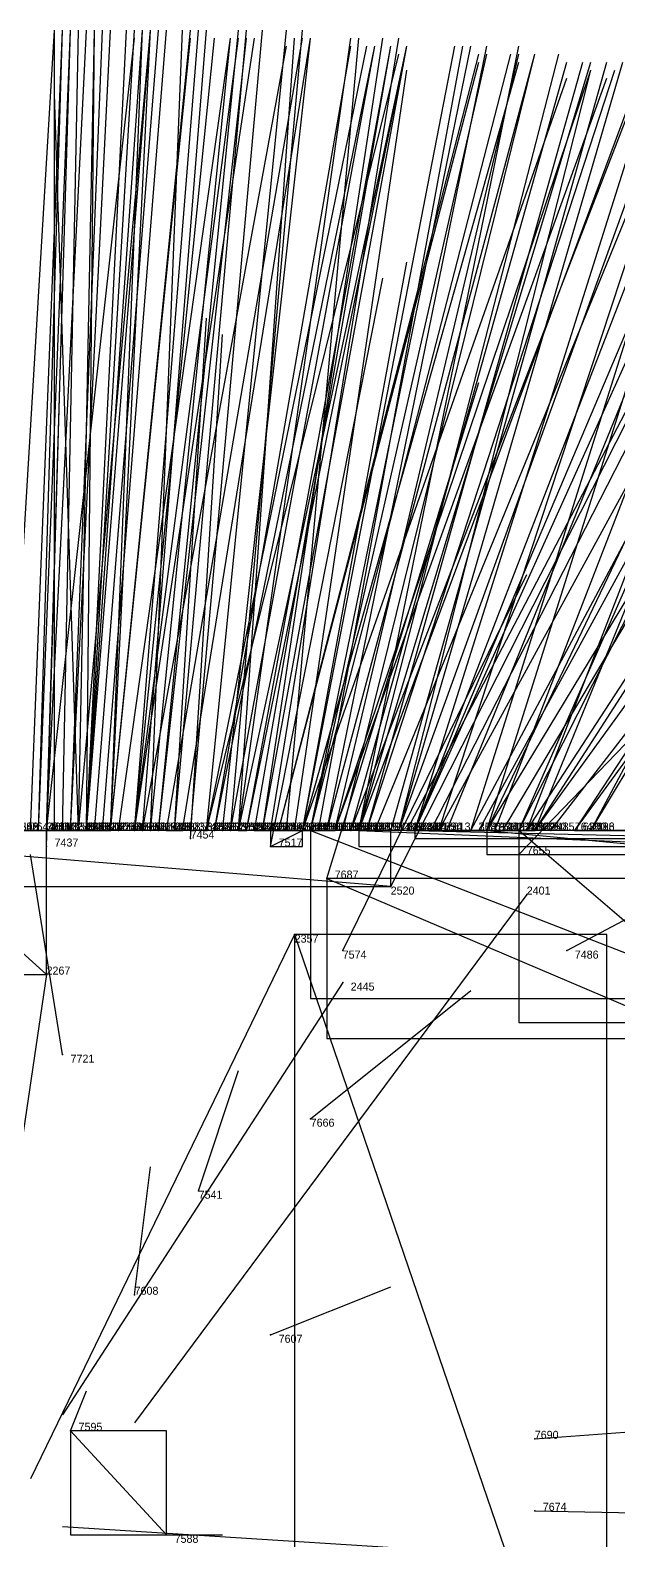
# Model space of a CAD drawing. Extents: x -0.07 to 1.1, y -0.07 to 1.1.
# Drawn here: x 0.911 to 0.9845, y 0.9113 to 1.1 of the extents above; entities that cross this region are included whole.
import ezdxf

# ---------------------------------------------------------------- set-up
doc = ezdxf.new("R2010")
doc.units = 0
for name, color, linetype in [('Clients', 3, 'CONTINUOUS'), ('Facilities', 3, 'CONTINUOUS'), ('Facilities_lines', 3, 'CONTINUOUS'), ('Min_max_boxes', 1, 'CONTINUOUS'), ('Normals', 1, 'CONTINUOUS'), ('Source_points', 5, 'CONTINUOUS'), ('Text', 3, 'CONTINUOUS')]:
    doc.layers.add(name, color=color, linetype=linetype)

msp = doc.modelspace()

# ---------------------------------------------------------------- linework, layer by layer
at = {"layer": 'Clients', "color": 5}
for p in [(0.913, 1, 0.37), (0.914, 1, 0.271), (0.917, 1, 0.309), (0.921, 1, 0.204), (0.928, 1, 0.367), (0.938, 1, 0.805), (0.945, 1, 0.995), (0.949, 1, 0.151), (0.953, 1, 0.236), (0.959, 1, 0.177), (0.961, 1, 0.477), (0.966, 1, 0.302), (0.967, 1, 0.445), (0.972, 1, 0.179), (0.928, 0.912, 1)]:
    msp.add_point(p, dxfattribs=at)
at = {"layer": 'Facilities', "color": 3}
for p in [(0.911, 1, 0.866), (0.912, 1, 0.46), (0.912, 1, 0.836), (0.913, 1, 0.491), (0.913, 1, 0.712), (0.915, 1, 0.545), (0.916, 1, 0.197), (0.916, 1, 0.427), (0.917, 1, 0.7), (0.917, 1, 0.572), (0.917, 1, 0.971), (0.918, 1, 0.118), (0.918, 1, 0.149), (0.918, 1, 0.309), (0.918, 1, 0.408), (0.918, 1, 0.861), (0.919, 1, 0.343), (0.919, 1, 0.803), (0.92, 1, 0.419), (0.921, 1, 0.166), (0.921, 1, 0.352), (0.921, 1, 0.369), (0.921, 1, 0.312), (0.922, 1, 0.379), (0.924, 1, 0.484), (0.924, 1, 0.35), (0.924, 1, 0.623), (0.924, 1, 0.91), (0.925, 1, 0.581), (0.925, 1, 0.845), (0.926, 1, 0.235), (0.926, 1, 0.61), (0.927, 1, 0.217), (0.927, 1, 0.875), (0.929, 1, 0.997), (0.929, 1, 0.906), (0.93, 1, 0.365), (0.931, 1, 0.264), (0.931, 0.999, 1), (0.933, 1, 0.475), (0.933, 1, 0.513), (0.933, 1, 0.584), (0.934, 1, 0.21), (0.934, 1, 0.676), (0.935, 1, 0.125), (0.936, 1, 0.228), (0.936, 1, 0.424), (0.937, 1, 0.859), (0.937, 1, 0.891), (0.937, 1, 0.945), (0.938, 1, 0.788), (0.939, 1, 0.102), (0.94, 1, 0.25), (0.94, 1, 0.633), (0.94, 1, 0.609), (0.941, 1, 0.186), (0.942, 1, 0.058), (0.942, 1, 0.554), (0.943, 1, 0.944), (0.944, 1, 0.969), (0.945, 1, 0.24), (0.945, 1, 0.487), (0.945, 1, 0.757), (0.946, 1, 0.093), (0.946, 1, 0.64), (0.946, 1, 0.831), (0.947, 1, 0.161), (0.948, 1, 0.192), (0.948, 1, 0.322), (0.949, 1, 0.491), (0.949, 1, 0.727), (0.95, 1, 0.12), (0.951, 1, 0.344), (0.951, 1, 0.518), (0.952, 1, 0.24), (0.952, 1, 0.529), (0.952, 1, 0.601), (0.952, 1, 0.837), (0.953, 1, 0.106), (0.953, 1, 0.616), (0.954, 1, 0.016), (0.956, 1, 0.309), (0.957, 1, 0.188), (0.957, 1, 0.723), (0.957, 1, 0.956), (0.958, 1, 0.475), (0.959, 1, 0.083), (0.959, 1, 0.428), (0.959, 1, 0.544), (0.962, 1, 0.231), (0.962, 1, 0.974), (0.963, 1, 0.859), (0.966, 1, 0.988), (0.968, 1, 0.301), (0.968, 1, 0.699), (0.968, 1, 0.72), (0.969, 1, 0.596), (0.97, 1, 0.508), (0.972, 1, 0.638), (0.973, 1, 0.055), (0.973, 1, 0.827), (0.974, 1, 0.236), (0.974, 1, 0.17), (0.974, 1, 0.994), (0.976, 1, 0.084), (0.979, 1, 0.663), (0.979, 1, 0.788), (0.981, 1, 0.822), (0.981, 1, 0.886), (0.913, 0.998, 1), (0.941, 0.998, 1), (0.972, 0.997, 1), (0.948, 0.994, 1), (0.956, 0.993), (0.973, 0.992), (0.944, 0.987), (0.95, 0.985, 1), (0.978, 0.985, 1), (0.913, 0.982), (0.95, 0.981), (0.915, 0.972, 1), (0.946, 0.964, 1), (0.932, 0.955, 1), (0.924, 0.942, 1), (0.941, 0.937, 1), (0.916, 0.925, 1), (0.974, 0.924, 1), (0.974, 0.915, 1)]:
    msp.add_point(p, dxfattribs=at)
at = {"layer": 'Facilities_lines', "color": 3}
for p, q in [((0.956, 0.993), (0.871, 1, 0.003)), ((0.888, 1, 0.258), (0.914, 1, 0.271)), ((0.913, 0.982), (0.893, 1, 0.019)), ((0.916, 1, 0.427), (0.913, 1, 0.37)), ((0.916, 1, 0.197), (0.921, 1, 0.204)), ((0.918, 1, 0.309), (0.917, 1, 0.309)), ((0.93, 1, 0.365), (0.928, 1, 0.367)), ((0.937, 1, 0.891), (0.938, 1, 0.805)), ((0.939, 1, 0.102), (0.949, 1, 0.151)), ((0.941, 0.998, 1), (0.945, 1, 0.995)), ((0.946, 1, 0.093), (1, 0.979, 0.059)), ((0.952, 1, 0.24), (0.953, 1, 0.236)), ((0.952, 1, 0.529), (1, 0.998, 0.559)), ((0.958, 1, 0.475), (0.961, 1, 0.477)), ((0.958, 1, 0.475), (0.967, 1, 0.445)), ((0.959, 1, 0.083), (1, 0.999, 0.134)), ((0.974, 1, 0.17), (0.959, 1, 0.177)), ((0.968, 1, 0.301), (0.966, 1, 0.302)), ((0.968, 1, 0.72), (1, 0.997, 0.716)), ((1, 0.976, 0.129), (0.972, 1, 0.179)), ((0.979, 1, 0.788), (0.995, 1, 0.776)), ((0.948, 0.994, 1), (0.995, 0.974, 1)), ((0.944, 0.987), (0.983, 0.873)), ((0.916, 0.925, 1), (0.928, 0.912, 1))]:
    msp.add_line(p, q, dxfattribs=at)
at = {"layer": 'Min_max_boxes', "color": 1}
for p, q in [((0.741, 1, 0.15), (0.914, 1, 0.15)), ((0.914, 1, 0.15), (0.741, 1, 0.15)), ((0.741, 1, 0.291), (0.914, 1, 0.291)), ((0.914, 1, 0.291), (0.741, 1, 0.291)), ((0.956, 1), (0.871, 1)), ((0.956, 1, 0.003), (0.871, 1, 0.003)), ((0.913, 1), (0.893, 1)), ((0.913, 1, 0.019), (0.893, 1, 0.019)), ((0.913, 0.982), (0.913, 1)), ((0.913, 0.982, 0.019), (0.913, 1, 0.019)), ((0.913, 1), (0.913, 1, 0.019)), ((0.913, 1, 0.37), (0.916, 1, 0.37)), ((0.916, 1, 0.37), (0.913, 1, 0.37)), ((0.913, 1, 0.37), (0.913, 1, 0.37)), ((0.913, 1, 0.427), (0.916, 1, 0.427)), ((0.916, 1, 0.427), (0.913, 1, 0.427)), ((0.913, 1, 0.427), (0.913, 1, 0.427)), ((0.913, 1, 0.37), (0.913, 1, 0.427)), ((0.913, 1, 0.37), (0.913, 1, 0.427)), ((0.914, 1, 0.15), (0.914, 1, 0.15)), ((0.914, 1, 0.291), (0.914, 1, 0.291)), ((0.914, 1, 0.15), (0.914, 1, 0.291)), ((0.914, 1, 0.15), (0.914, 1, 0.291)), ((0.916, 1, 0.197), (0.921, 1, 0.197)), ((0.921, 1, 0.197), (0.916, 1, 0.197)), ((0.916, 1, 0.197), (0.916, 1, 0.197)), ((0.916, 1, 0.204), (0.921, 1, 0.204)), ((0.921, 1, 0.204), (0.916, 1, 0.204)), ((0.916, 1, 0.204), (0.916, 1, 0.204)), ((0.916, 1, 0.197), (0.916, 1, 0.204)), ((0.916, 1, 0.197), (0.916, 1, 0.204)), ((0.916, 1, 0.37), (0.916, 1, 0.37)), ((0.916, 1, 0.427), (0.916, 1, 0.427)), ((0.916, 1, 0.37), (0.916, 1, 0.427)), ((0.916, 1, 0.37), (0.916, 1, 0.427)), ((0.917, 1, 0.309), (0.918, 1, 0.309)), ((0.918, 1, 0.309), (0.917, 1, 0.309)), ((0.917, 1, 0.309), (0.917, 1, 0.309)), ((0.917, 1, 0.309), (0.918, 1, 0.309)), ((0.918, 1, 0.309), (0.917, 1, 0.309)), ((0.917, 1, 0.309), (0.917, 1, 0.309)), ((0.917, 1, 0.309), (0.917, 1, 0.309)), ((0.917, 1, 0.309), (0.917, 1, 0.309)), ((0.918, 1, 0.309), (0.918, 1, 0.309)), ((0.918, 1, 0.309), (0.918, 1, 0.309)), ((0.918, 1, 0.309), (0.918, 1, 0.309)), ((0.918, 1, 0.309), (0.918, 1, 0.309)), ((0.921, 1, 0.197), (0.921, 1, 0.197)), ((0.921, 1, 0.204), (0.921, 1, 0.204)), ((0.921, 1, 0.197), (0.921, 1, 0.204)), ((0.921, 1, 0.197), (0.921, 1, 0.204)), ((0.928, 1, 0.365), (0.93, 1, 0.365)), ((0.93, 1, 0.365), (0.928, 1, 0.365)), ((0.928, 1, 0.365), (0.928, 1, 0.365)), ((0.928, 1, 0.367), (0.93, 1, 0.367)), ((0.93, 1, 0.367), (0.928, 1, 0.367)), ((0.928, 1, 0.367), (0.928, 1, 0.367)), ((0.928, 1, 0.365), (0.928, 1, 0.367)), ((0.928, 1, 0.365), (0.928, 1, 0.367)), ((0.93, 1, 0.365), (0.93, 1, 0.365)), ((0.93, 1, 0.367), (0.93, 1, 0.367)), ((0.93, 1, 0.365), (0.93, 1, 0.367)), ((0.93, 1, 0.365), (0.93, 1, 0.367)), ((0.937, 1, 0.805), (0.938, 1, 0.805)), ((0.938, 1, 0.805), (0.937, 1, 0.805)), ((0.937, 1, 0.805), (0.937, 1, 0.805)), ((0.937, 1, 0.891), (0.938, 1, 0.891)), ((0.938, 1, 0.891), (0.937, 1, 0.891)), ((0.937, 1, 0.891), (0.937, 1, 0.891)), ((0.937, 1, 0.805), (0.937, 1, 0.891)), ((0.937, 1, 0.805), (0.937, 1, 0.891)), ((0.938, 1, 0.805), (0.938, 1, 0.805)), ((0.938, 1, 0.891), (0.938, 1, 0.891)), ((0.938, 1, 0.805), (0.938, 1, 0.891)), ((0.938, 1, 0.805), (0.938, 1, 0.891)), ((0.939, 1, 0.102), (0.949, 1, 0.102)), ((0.949, 1, 0.102), (0.939, 1, 0.102)), ((0.939, 1, 0.102), (0.939, 1, 0.102)), ((0.939, 1, 0.151), (0.949, 1, 0.151)), ((0.949, 1, 0.151), (0.939, 1, 0.151)), ((0.939, 1, 0.151), (0.939, 1, 0.151)), ((0.939, 1, 0.102), (0.939, 1, 0.151)), ((0.939, 1, 0.102), (0.939, 1, 0.151)), ((0.945, 1, 0.995), (0.941, 1, 0.995)), ((0.941, 1, 0.995), (0.941, 0.998, 0.995)), ((0.945, 1, 1), (0.941, 1, 1)), ((0.941, 1, 1), (0.941, 0.998, 1)), ((0.941, 1, 0.995), (0.941, 1, 1)), ((0.945, 0.998, 0.995), (0.945, 1, 0.995)), ((0.945, 0.998, 1), (0.945, 1, 1)), ((0.945, 1, 0.995), (0.945, 1, 1)), ((1, 1, 0.059), (0.946, 1, 0.059)), ((0.946, 1, 0.059), (0.946, 0.979, 0.059)), ((1, 1, 0.093), (0.946, 1, 0.093)), ((0.946, 1, 0.093), (0.946, 0.979, 0.093)), ((0.946, 1, 0.059), (0.946, 1, 0.093)), ((0.949, 1, 0.102), (0.949, 1, 0.102)), ((0.949, 1, 0.151), (0.949, 1, 0.151)), ((0.949, 1, 0.102), (0.949, 1, 0.151)), ((0.949, 1, 0.102), (0.949, 1, 0.151)), ((0.952, 1, 0.236), (0.953, 1, 0.236)), ((0.953, 1, 0.236), (0.952, 1, 0.236)), ((0.952, 1, 0.236), (0.952, 1, 0.236)), ((0.952, 1, 0.24), (0.953, 1, 0.24)), ((0.953, 1, 0.24), (0.952, 1, 0.24)), ((0.952, 1, 0.24), (0.952, 1, 0.24)), ((0.952, 1, 0.236), (0.952, 1, 0.24)), ((0.952, 1, 0.236), (0.952, 1, 0.24)), ((1, 1, 0.529), (0.952, 1, 0.529)), ((0.952, 1, 0.529), (0.952, 0.998, 0.529)), ((1, 1, 0.559), (0.952, 1, 0.559)), ((0.952, 1, 0.559), (0.952, 0.998, 0.559)), ((0.952, 1, 0.529), (0.952, 1, 0.559)), ((0.953, 1, 0.236), (0.953, 1, 0.236)), ((0.953, 1, 0.24), (0.953, 1, 0.24)), ((0.953, 1, 0.236), (0.953, 1, 0.24)), ((0.953, 1, 0.236), (0.953, 1, 0.24)), ((0.956, 0.993), (0.956, 1)), ((0.956, 0.993, 0.003), (0.956, 1, 0.003)), ((0.956, 1), (0.956, 1, 0.003)), ((0.958, 1, 0.445), (0.967, 1, 0.445)), ((0.967, 1, 0.445), (0.958, 1, 0.445)), ((0.958, 1, 0.445), (0.958, 1, 0.445)), ((0.958, 1, 0.477), (0.967, 1, 0.477)), ((0.967, 1, 0.477), (0.958, 1, 0.477)), ((0.958, 1, 0.477), (0.958, 1, 0.477)), ((0.958, 1, 0.445), (0.958, 1, 0.477)), ((0.958, 1, 0.445), (0.958, 1, 0.477)), ((1, 1, 0.083), (0.959, 1, 0.083)), ((0.959, 1, 0.083), (0.959, 0.999, 0.083)), ((1, 1, 0.134), (0.959, 1, 0.134)), ((0.959, 1, 0.134), (0.959, 0.999, 0.134)), ((0.959, 1, 0.083), (0.959, 1, 0.134)), ((0.959, 1, 0.17), (0.974, 1, 0.17)), ((0.974, 1, 0.17), (0.959, 1, 0.17)), ((0.959, 1, 0.17), (0.959, 1, 0.17)), ((0.959, 1, 0.177), (0.974, 1, 0.177)), ((0.974, 1, 0.177), (0.959, 1, 0.177)), ((0.959, 1, 0.177), (0.959, 1, 0.177)), ((0.959, 1, 0.17), (0.959, 1, 0.177)), ((0.959, 1, 0.17), (0.959, 1, 0.177)), ((0.959, 0.999, 0.083), (1, 0.999, 0.083)), ((0.959, 0.999, 0.134), (1, 0.999, 0.134)), ((0.959, 0.999, 0.083), (0.959, 0.999, 0.134)), ((0.966, 1, 0.301), (0.968, 1, 0.301)), ((0.968, 1, 0.301), (0.966, 1, 0.301)), ((0.966, 1, 0.301), (0.966, 1, 0.301)), ((0.966, 1, 0.302), (0.968, 1, 0.302)), ((0.968, 1, 0.302), (0.966, 1, 0.302)), ((0.966, 1, 0.302), (0.966, 1, 0.302)), ((0.966, 1, 0.301), (0.966, 1, 0.302)), ((0.966, 1, 0.301), (0.966, 1, 0.302)), ((0.967, 1, 0.445), (0.967, 1, 0.445)), ((0.967, 1, 0.477), (0.967, 1, 0.477)), ((0.967, 1, 0.445), (0.967, 1, 0.477)), ((0.967, 1, 0.445), (0.967, 1, 0.477)), ((0.968, 1, 0.301), (0.968, 1, 0.301)), ((0.968, 1, 0.302), (0.968, 1, 0.302)), ((0.968, 1, 0.301), (0.968, 1, 0.302)), ((0.968, 1, 0.301), (0.968, 1, 0.302)), ((1, 1, 0.716), (0.968, 1, 0.716)), ((0.968, 1, 0.716), (0.968, 0.997, 0.716)), ((1, 1, 0.72), (0.968, 1, 0.72)), ((0.968, 1, 0.72), (0.968, 0.997, 0.72)), ((0.968, 1, 0.716), (0.968, 1, 0.72)), ((1, 1, 0.129), (0.972, 1, 0.129)), ((0.972, 1, 0.129), (0.972, 0.976, 0.129)), ((1, 1, 0.179), (0.972, 1, 0.179)), ((0.972, 1, 0.179), (0.972, 0.976, 0.179)), ((0.972, 1, 0.129), (0.972, 1, 0.179)), ((0.974, 1, 0.17), (0.974, 1, 0.17)), ((0.974, 1, 0.177), (0.974, 1, 0.177)), ((0.974, 1, 0.17), (0.974, 1, 0.177)), ((0.974, 1, 0.17), (0.974, 1, 0.177)), ((0.979, 1, 0.776), (0.995, 1, 0.776)), ((0.995, 1, 0.776), (0.979, 1, 0.776)), ((0.979, 1, 0.776), (0.979, 1, 0.776)), ((0.979, 1, 0.788), (0.995, 1, 0.788)), ((0.995, 1, 0.788), (0.979, 1, 0.788)), ((0.979, 1, 0.788), (0.979, 1, 0.788)), ((0.979, 1, 0.776), (0.979, 1, 0.788)), ((0.979, 1, 0.776), (0.979, 1, 0.788)), ((0.941, 0.998, 0.995), (0.945, 0.998, 0.995)), ((0.941, 0.998, 1), (0.945, 0.998, 1)), ((0.941, 0.998, 0.995), (0.941, 0.998, 1)), ((0.945, 0.998, 0.995), (0.945, 0.998, 1)), ((0.952, 0.998, 0.529), (1, 0.998, 0.529)), ((0.952, 0.998, 0.559), (1, 0.998, 0.559)), ((0.952, 0.998, 0.529), (0.952, 0.998, 0.559)), ((0.968, 0.997, 0.716), (1, 0.997, 0.716)), ((0.968, 0.997, 0.72), (1, 0.997, 0.72)), ((0.968, 0.997, 0.716), (0.968, 0.997, 0.72)), ((0.871, 0.993), (0.956, 0.993)), ((0.871, 0.993, 0.003), (0.956, 0.993, 0.003)), ((0.995, 0.994, 1), (0.948, 0.994, 1)), ((0.948, 0.994, 1), (0.948, 0.974, 1)), ((0.995, 0.994, 1), (0.948, 0.994, 1)), ((0.948, 0.994, 1), (0.948, 0.974, 1)), ((0.948, 0.994, 1), (0.948, 0.994, 1)), ((0.956, 0.993), (0.956, 0.993, 0.003)), ((0.983, 0.987), (0.944, 0.987)), ((0.944, 0.987), (0.944, 0.873)), ((0.983, 0.987), (0.944, 0.987)), ((0.944, 0.987), (0.944, 0.873)), ((0.944, 0.987), (0.944, 0.987)), ((0.983, 0.873), (0.983, 0.987)), ((0.983, 0.873), (0.983, 0.987)), ((0.983, 0.987), (0.983, 0.987)), ((0.893, 0.982), (0.913, 0.982)), ((0.893, 0.982, 0.019), (0.913, 0.982, 0.019)), ((0.913, 0.982), (0.913, 0.982, 0.019)), ((0.946, 0.979, 0.059), (1, 0.979, 0.059)), ((0.946, 0.979, 0.093), (1, 0.979, 0.093)), ((0.946, 0.979, 0.059), (0.946, 0.979, 0.093)), ((0.972, 0.976, 0.129), (1, 0.976, 0.129)), ((0.972, 0.976, 0.179), (1, 0.976, 0.179)), ((0.972, 0.976, 0.129), (0.972, 0.976, 0.179)), ((0.948, 0.974, 1), (0.995, 0.974, 1)), ((0.948, 0.974, 1), (0.995, 0.974, 1)), ((0.948, 0.974, 1), (0.948, 0.974, 1)), ((0.928, 0.925, 1), (0.916, 0.925, 1)), ((0.916, 0.925, 1), (0.916, 0.912, 1)), ((0.928, 0.925, 1), (0.916, 0.925, 1)), ((0.916, 0.925, 1), (0.916, 0.912, 1)), ((0.916, 0.925, 1), (0.916, 0.925, 1)), ((0.928, 0.912, 1), (0.928, 0.925, 1)), ((0.928, 0.912, 1), (0.928, 0.925, 1)), ((0.928, 0.925, 1), (0.928, 0.925, 1)), ((0.916, 0.912, 1), (0.928, 0.912, 1)), ((0.916, 0.912, 1), (0.928, 0.912, 1)), ((0.916, 0.912, 1), (0.916, 0.912, 1)), ((0.928, 0.912, 1), (0.928, 0.912, 1))]:
    msp.add_line(p, q, dxfattribs=at)
at = {"layer": 'Normals', "color": 1}
for p, q in [((0.908, 1, 0.817), (0.914, 1.1, 0.817)), ((0.911, 1, 0.866), (0.915, 1.1, 0.866)), ((0.912, 1, 0.46), (0.915, 1.1, 0.459)), ((0.912, 1, 0.836), (0.916, 1.1, 0.835)), ((0.913, 1, 0.491), (0.916, 1.1, 0.491)), ((0.913, 1, 0.37), (0.918, 1.1, 0.37)), ((0.913, 1, 0.712), (0.924, 1.099, 0.712)), ((0.914, 1, 0.271), (0.914, 1.1, 0.271)), ((0.915, 1, 0.545), (0.917, 1.1, 0.546)), ((0.916, 1, 0.197), (0.92, 1.1, 0.197)), ((0.916, 1, 0.427), (0.921, 1.1, 0.426)), ((0.917, 1, 0.309), (0.919, 1.1, 0.309)), ((0.917, 1, 0.7), (0.926, 1.1, 0.702)), ((0.917, 1, 0.572), (0.919, 1.1, 0.572)), ((0.918, 1, 0.118), (0.926, 1.1, 0.117)), ((0.918, 1, 0.149), (0.923, 1.1, 0.148)), ((0.918, 1, 0.309), (0.919, 1.1, 0.31)), ((0.918, 1, 0.408), (0.924, 1.1, 0.407)), ((0.918, 1, 0.861), (0.925, 1.1, 0.859)), ((0.919, 1, 0.343), (0.927, 1.1, 0.342)), ((0.919, 1, 0.803), (0.927, 1.1, 0.804)), ((0.92, 1, 0.419), (0.928, 1.1, 0.417)), ((0.921, 1, 0.204), (0.925, 1.1, 0.204)), ((0.921, 1, 0.166), (0.925, 1.1, 0.165)), ((0.921, 1, 0.369), (0.931, 1.1, 0.369)), ((0.921, 1, 0.312), (0.926, 1.1, 0.313)), ((0.921, 1, 0.352), (0.931, 1.099, 0.351)), ((0.922, 1, 0.379), (0.936, 1.099, 0.379)), ((0.924, 1, 0.91), (0.932, 1.1, 0.911)), ((0.924, 1, 0.484), (0.939, 1.099, 0.483)), ((0.924, 1, 0.35), (0.937, 1.099, 0.349)), ((0.924, 1, 0.623), (0.934, 1.099, 0.624)), ((0.925, 1, 0.581), (0.933, 1.1, 0.582)), ((0.926, 1, 0.235), (0.93, 1.1, 0.234)), ((0.926, 1, 0.61), (0.936, 1.099, 0.612)), ((0.927, 1, 0.875), (0.937, 1.1, 0.874)), ((0.927, 1, 0.217), (0.938, 1.099, 0.216)), ((0.928, 1, 0.367), (0.945, 1.099, 0.368)), ((0.929, 1, 0.906), (0.938, 1.1, 0.907)), ((0.93, 1, 0.365), (0.946, 1.099, 0.365)), ((0.931, 1, 0.264), (0.94, 1.1, 0.265)), ((0.933, 1, 0.584), (0.943, 1.1, 0.585)), ((0.935, 1, 0.125), (0.946, 1.099, 0.127)), ((0.936, 1, 0.228), (0.945, 1.1, 0.226)), ((0.937, 1, 0.891), (0.951, 1.099, 0.891)), ((0.937, 1, 0.945), (0.944, 1.099, 0.958)), ((0.94, 1, 0.25), (0.955, 1.099, 0.252)), ((0.94, 1, 0.633), (0.955, 1.099, 0.634)), ((0.941, 1, 0.186), (0.957, 1.099, 0.187)), ((0.943, 1, 0.944), (0.952, 1.099, 0.957)), ((0.925, 1, 0.845), (0.943, 1.098, 0.841)), ((0.933, 1, 0.513), (0.953, 1.098, 0.515)), ((0.933, 1, 0.475), (0.957, 1.097, 0.469)), ((0.934, 1, 0.21), (0.951, 1.098, 0.212)), ((0.934, 1, 0.676), (0.954, 1.098, 0.68)), ((0.936, 1, 0.424), (0.954, 1.098, 0.424)), ((0.937, 1, 0.859), (0.958, 1.098, 0.853)), ((0.938, 1, 0.805), (0.956, 1.098, 0.806)), ((0.938, 1, 0.788), (0.958, 1.098, 0.786)), ((0.939, 1, 0.102), (0.956, 1.098, 0.096)), ((0.94, 1, 0.609), (0.958, 1.098, 0.611)), ((0.942, 1, 0.554), (0.967, 1.097, 0.553)), ((0.945, 1, 0.24), (0.964, 1.098, 0.242)), ((0.946, 1, 0.831), (0.966, 1.098, 0.828)), ((0.946, 1, 0.093), (0.971, 1.097, 0.09)), ((0.946, 1, 0.64), (0.968, 1.097, 0.641)), ((0.947, 1, 0.161), (0.965, 1.098, 0.161)), ((0.948, 1, 0.192), (0.968, 1.098, 0.192)), ((0.948, 1, 0.322), (0.974, 1.097, 0.323)), ((0.949, 1, 0.151), (0.972, 1.097, 0.153)), ((0.95, 1, 0.12), (0.974, 1.097, 0.117)), ((0.952, 1, 0.837), (0.972, 1.098, 0.833)), ((0.952, 1, 0.24), (0.977, 1.097, 0.241)), ((0.942, 1, 0.058), (0.967, 1.096, 0.044)), ((0.944, 1, 0.969), (0.958, 1.095, 0.997)), ((0.945, 1, 0.757), (0.972, 1.096, 0.753)), ((0.949, 1, 0.727), (0.981, 1.095, 0.73)), ((0.951, 1, 0.344), (0.978, 1.096, 0.345)), ((0.952, 1, 0.601), (0.981, 1.096, 0.604)), ((0.953, 1, 0.236), (0.98, 1.096, 0.237)), ((0.953, 1, 0.106), (0.984, 1.095, 0.101)), ((0.953, 1, 0.616), (0.984, 1.095, 0.618)), ((0.956, 1, 0.309), (0.983, 1.096, 0.314)), ((0.957, 1, 0.188), (0.985, 1.096, 0.19)), ((0.957, 1, 0.956), (0.981, 1.095, 0.978)), ((0.959, 1, 0.177), (0.989, 1.095, 0.175)), ((0.966, 1, 0.302), (0.996, 1.095, 0.307)), ((0.968, 1, 0.301), (0.998, 1.095, 0.306)), ((0.945, 1, 0.487), (0.978, 1.094, 0.485)), ((0.949, 1, 0.491), (0.983, 1.094, 0.487)), ((0.951, 1, 0.518), (0.987, 1.093, 0.518)), ((0.952, 1, 0.529), (0.987, 1.094, 0.529)), ((0.957, 1, 0.723), (0.991, 1.094, 0.726)), ((0.959, 1, 0.428), (0.995, 1.093, 0.431)), ((0.963, 1, 0.859), (1.001, 1.093, 0.856)), ((0.969, 1, 0.596), (1.005, 1.093, 0.596)), ((0.973, 1, 0.827), (1.009, 1.093, 0.822)), ((0.974, 1, 0.17), (1.012, 1.093, 0.169)), ((0.917, 1, 0.971), (0.914, 1.092, 1.01)), ((0.959, 1, 0.544), (0.998, 1.092, 0.54)), ((0.959, 1, 0.083), (1, 1.091, 0.082)), ((0.972, 1, 0.638), (1.012, 1.091, 0.636)), ((0.968, 1, 0.72), (1.011, 1.09, 0.72)), ((0.958, 1, 0.475), (1.004, 1.088, 0.463)), ((0.961, 1, 0.477), (1.006, 1.088, 0.465)), ((0.962, 1, 0.231), (1.01, 1.088, 0.231)), ((0.962, 1, 0.974), (0.991, 1.088, 1.011)), ((0.967, 1, 0.445), (1.015, 1.088, 0.437)), ((0.972, 1, 0.179), (1.017, 1.089, 0.185)), ((0.981, 1, 0.886), (1.028, 1.088, 0.879)), ((0.968, 1, 0.699), (1.02, 1.086, 0.697)), ((0.97, 1, 0.508), (1.021, 1.086, 0.506)), ((0.974, 1, 0.236), (1.028, 1.084, 0.232)), ((0.979, 1, 0.788), (1.034, 1.084, 0.79)), ((0.981, 1, 0.822), (1.032, 1.085, 0.814)), ((0.954, 1, 0.016), (0.988, 1.083, -0.029)), ((0.973, 1, 0.055), (1.027, 1.083, 0.04)), ((0.979, 1, 0.663), (1.038, 1.081, 0.664)), ((0.976, 1, 0.084), (1.037, 1.079, 0.081)), ((0.966, 1, 0.988), (1.006, 1.075, 1.04)), ((0.945, 1, 0.995), (0.958, 1.071, 1.064)), ((0.941, 0.998, 1), (0.955, 1.069, 1.069)), ((0.913, 0.998, 1), (0.915, 1.067, 1.073)), ((0.956, 0.993), (0.993, 1.066, -0.057)), ((0.974, 1, 0.994), (1.021, 1.065, 1.053)), ((0.929, 1, 0.997), (0.933, 1.064, 1.074)), ((0.931, 0.999, 1), (0.935, 1.062, 1.078)), ((0.948, 0.994, 1), (0.967, 1.056, 1.077)), ((0.972, 0.997, 1), (1.025, 1.052, 1.065)), ((0.95, 0.985, 1), (0.973, 1.032, 1.085)), ((0.978, 0.985, 1), (1.042, 1.019, 1.069)), ((0.915, 0.972, 1), (0.911, 0.997, 1.096)), ((0.973, 0.992), (0.924, 0.926, 0.056)), ((0.944, 0.987), (0.911, 0.919, 0.065)), ((0.913, 0.982), (0.905, 0.928, 0.083)), ((0.95, 0.981), (0.915, 0.927, 0.076)), ((0.946, 0.964, 1), (0.966, 0.98, 1.096)), ((0.932, 0.955, 1), (0.937, 0.97, 1.099)), ((0.924, 0.942, 1), (0.926, 0.958, 1.099)), ((0.941, 0.937, 1), (0.956, 0.943, 1.099)), ((0.916, 0.925, 1), (0.918, 0.93, 1.1)), ((0.974, 0.924, 1), (1.028, 0.928, 1.084)), ((0.974, 0.915, 1), (1.022, 0.914, 1.088)), ((0.978, 0.909), (0.915, 0.913, 0.077)), ((0.928, 0.912, 1), (0.935, 0.912, 1.1))]:
    msp.add_line(p, q, dxfattribs=at)
at = {"layer": 'Source_points', "color": 5}
for p in [(0.911, 1, 0.866), (0.912, 1, 0.46), (0.912, 1, 0.836), (0.913, 1, 0.491), (0.913, 1, 0.37), (0.913, 1, 0.712), (0.914, 1, 0.271), (0.915, 1, 0.545), (0.916, 1, 0.197), (0.916, 1, 0.427), (0.917, 1, 0.309), (0.917, 1, 0.7), (0.917, 1, 0.572), (0.917, 1, 0.971), (0.918, 1, 0.118), (0.918, 1, 0.149), (0.918, 1, 0.309), (0.918, 1, 0.408), (0.918, 1, 0.861), (0.919, 1, 0.343), (0.919, 1, 0.803), (0.92, 1, 0.419), (0.921, 1, 0.204), (0.921, 1, 0.166), (0.921, 1, 0.352), (0.921, 1, 0.369), (0.921, 1, 0.312), (0.922, 1, 0.379), (0.924, 1, 0.484), (0.924, 1, 0.35), (0.924, 1, 0.623), (0.924, 1, 0.91), (0.925, 1, 0.581), (0.925, 1, 0.845), (0.926, 1, 0.235), (0.926, 1, 0.61), (0.927, 1, 0.217), (0.927, 1, 0.875), (0.928, 1, 0.367), (0.929, 1, 0.997), (0.929, 1, 0.906), (0.93, 1, 0.365), (0.931, 1, 0.264), (0.931, 0.999, 1), (0.933, 1, 0.475), (0.933, 1, 0.513), (0.933, 1, 0.584), (0.934, 1, 0.21), (0.934, 1, 0.676), (0.935, 1, 0.125), (0.936, 1, 0.228), (0.936, 1, 0.424), (0.937, 1, 0.859), (0.937, 1, 0.891), (0.937, 1, 0.945), (0.938, 1, 0.805), (0.938, 1, 0.788), (0.939, 1, 0.102), (0.94, 1, 0.25), (0.94, 1, 0.633), (0.94, 1, 0.609), (0.941, 1, 0.186), (0.942, 1, 0.058), (0.942, 1, 0.554), (0.943, 1, 0.944), (0.944, 1, 0.969), (0.945, 1, 0.24), (0.945, 1, 0.487), (0.945, 1, 0.757), (0.945, 1, 0.995), (0.946, 1, 0.093), (0.946, 1, 0.64), (0.946, 1, 0.831), (0.947, 1, 0.161), (0.948, 1, 0.192), (0.948, 1, 0.322), (0.949, 1, 0.151), (0.949, 1, 0.491), (0.949, 1, 0.727), (0.95, 1, 0.12), (0.951, 1, 0.344), (0.951, 1, 0.518), (0.952, 1, 0.24), (0.952, 1, 0.529), (0.952, 1, 0.601), (0.952, 1, 0.837), (0.953, 1, 0.106), (0.953, 1, 0.236), (0.953, 1, 0.616), (0.954, 1, 0.016), (0.956, 1, 0.309), (0.957, 1, 0.188), (0.957, 1, 0.723), (0.957, 1, 0.956), (0.958, 1, 0.475), (0.959, 1, 0.083), (0.959, 1, 0.177), (0.959, 1, 0.428), (0.959, 1, 0.544), (0.961, 1, 0.477), (0.962, 1, 0.231), (0.962, 1, 0.974), (0.963, 1, 0.859), (0.966, 1, 0.302), (0.966, 1, 0.988), (0.967, 1, 0.445), (0.968, 1, 0.301), (0.968, 1, 0.699), (0.968, 1, 0.72), (0.969, 1, 0.596), (0.97, 1, 0.508), (0.972, 1, 0.179), (0.972, 1, 0.638), (0.973, 1, 0.055), (0.973, 1, 0.827), (0.974, 1, 0.236), (0.974, 1, 0.17), (0.974, 1, 0.994), (0.976, 1, 0.084), (0.979, 1, 0.663), (0.979, 1, 0.788), (0.981, 1, 0.822), (0.981, 1, 0.886), (0.913, 0.998, 1), (0.941, 0.998, 1), (0.972, 0.997, 1), (0.948, 0.994, 1), (0.956, 0.993), (0.973, 0.992), (0.944, 0.987), (0.95, 0.985, 1), (0.978, 0.985, 1), (0.913, 0.982), (0.95, 0.981), (0.915, 0.972, 1), (0.946, 0.964, 1), (0.932, 0.955, 1), (0.924, 0.942, 1), (0.941, 0.937, 1), (0.916, 0.925, 1), (0.974, 0.924, 1), (0.974, 0.915, 1), (0.928, 0.912, 1)]:
    msp.add_point(p, dxfattribs=at)

# ---------------------------------------------------------------- texts
at = {"layer": 'Text', "color": 3}
for s, p in [('2242', (0.909, 1, 0.085)), ('2385', (0.909, 1, 0.226)), ('6108', (0.909, 1, 0.523)), ('7556', (0.909, 1, 0.77)), ('7644', (0.911, 1, 0.866)), ('3784', (0.913, 1, 0.491)), ('3843', (0.913, 1, 0.46)), ('3911', (0.913, 1, 0.37)), ('7709', (0.913, 1, 0.836)), ('6153', (0.914, 1, 0.712)), ('3765', (0.915, 1, 0.271)), ('2270', (0.916, 1, 0.197)), ('6278', (0.916, 1, 0.545)), ('3762', (0.917, 1, 0.427)), ('3735', (0.918, 1, 0.309)), ('3878', (0.918, 1, 0.309)), ('3888', (0.918, 1, 0.408)), ('2395', (0.918, 1, 0.149)), ('6241', (0.918, 1, 0.7)), ('6253', (0.918, 1, 0.572)), ('7472', (0.918, 1, 0.971)), ('7665', (0.918, 1, 0.861)), ('3848', (0.919, 1, 0.343)), ('2388', (0.919, 1, 0.118)), ('7610', (0.919, 1, 0.803)), ('3902', (0.92, 1, 0.419)), ('3760', (0.921, 1, 0.352)), ('3806', (0.921, 1, 0.312)), ('2468', (0.921, 1, 0.166)), ('3738', (0.922, 1, 0.379)), ('3774', (0.922, 1, 0.369)), ('2248', (0.922, 1, 0.204)), ('3897', (0.924, 1, 0.35)), ('6130', (0.924, 1, 0.623)), ('7638', (0.924, 1, 0.91)), ('3802', (0.925, 1, 0.484)), ('6290', (0.925, 1, 0.581)), ('7651', (0.925, 1, 0.845)), ('2231', (0.927, 1, 0.217)), ('2294', (0.927, 1, 0.235)), ('6167', (0.927, 1, 0.61)), ('7478', (0.928, 1, 0.875)), ('3870', (0.929, 1, 0.367)), ('7492', (0.929, 1, 0.997)), ('7580', (0.929, 1, 0.906)), ('3885', (0.93, 1, 0.365)), ('3742', (0.932, 1, 0.264)), ('3858', (0.933, 1, 0.475)), ('6132', (0.933, 1, 0.513)), ('6281', (0.933, 1, 0.584)), ('2386', (0.934, 1, 0.21)), ('6191', (0.934, 1, 0.676)), ('2338', (0.935, 1, 0.125)), ('3798', (0.936, 1, 0.424)), ('2352', (0.937, 1, 0.228)), ('7656', (0.937, 1, 0.891)), ('7452', (0.938, 1, 0.805)), ('7458', (0.938, 1, 0.859)), ('7698', (0.938, 1, 0.945)), ('2408', (0.939, 1, 0.102)), ('7647', (0.939, 1, 0.788)), ('2436', (0.94, 1, 0.25)), ('6221', (0.941, 1, 0.633)), ('6267', (0.941, 1, 0.609)), ('2244', (0.942, 1, 0.186)), ('2332', (0.942, 1, 0.058)), ('6199', (0.942, 1, 0.554)), ('7568', (0.943, 1, 0.944)), ('2344', (0.945, 1, 0.24)), ('6254', (0.945, 1, 0.757)), ('7660', (0.945, 1, 0.969)), ('3881', (0.946, 1, 0.487)), ('2260', (0.946, 1, 0.093)), ('6113', (0.946, 1, 0.64)), ('7675', (0.946, 1, 0.831)), ('7715', (0.946, 1, 0.995)), ('2240', (0.947, 1, 0.161)), ('2460', (0.948, 1, 0.192)), ('3819', (0.949, 1, 0.491)), ('3833', (0.949, 1, 0.322)), ('2249', (0.95, 1, 0.151)), ('2308', (0.95, 1, 0.12)), ('6156', (0.95, 1, 0.727)), ('3822', (0.951, 1, 0.344)), ('2455', (0.952, 1, 0.24)), ('6250', (0.952, 1, 0.518)), ('2348', (0.953, 1, 0.106)), ('2483', (0.953, 1, 0.236)), ('6136', (0.953, 1, 0.529)), ('6260', (0.953, 1, 0.601)), ('7681', (0.953, 1, 0.837)), ('6106', (0.954, 1, 0.616)), ('2297', (0.955, 1, 0.016)), ('3928', (0.956, 1, 0.309)), ('7449', (0.957, 1, 0.956)), ('2454', (0.958, 1, 0.188)), ('6294', (0.958, 1, 0.723)), ('3749', (0.959, 1, 0.428)), ('3834', (0.959, 1, 0.475)), ('2247', (0.959, 1, 0.083)), ('6236', (0.959, 1, 0.544)), ('2504', (0.96, 1, 0.177)), ('3815', (0.961, 1, 0.477)), ('2330', (0.962, 1, 0.231)), ('7554', (0.962, 1, 0.974)), ('7613', (0.963, 1, 0.859)), ('3737', (0.967, 1, 0.302)), ('7641', (0.967, 1, 0.988)), ('3733', (0.968, 1, 0.445)), ('3793', (0.968, 1, 0.301)), ('6124', (0.969, 1, 0.699)), ('6146', (0.969, 1, 0.72)), ('6111', (0.97, 1, 0.596)), ('6134', (0.971, 1, 0.508)), ('2283', (0.972, 1, 0.179)), ('6211', (0.972, 1, 0.638)), ('2492', (0.973, 1, 0.055)), ('7711', (0.973, 1, 0.827)), ('2472', (0.974, 1, 0.17)), ('7459', (0.974, 1, 0.994)), ('2250', (0.975, 1, 0.236)), ('2485', (0.976, 1, 0.084)), ('7642', (0.979, 1, 0.788)), ('6300', (0.98, 1, 0.663)), ('7488', (0.981, 1, 0.822)), ('7696', (0.981, 1, 0.886)), ('7437', (0.914, 0.998, 1)), ('7454', (0.931, 0.999, 1)), ('7517', (0.942, 0.998, 1)), ('7655', (0.973, 0.997, 1)), ('7687', (0.949, 0.994, 1)), ('2520', (0.956, 0.992)), ('2401', (0.973, 0.992)), ('2357', (0.944, 0.986)), ('7574', (0.95, 0.984, 1)), ('7486', (0.979, 0.984, 1)), ('2267', (0.913, 0.982)), ('2445', (0.951, 0.98)), ('7721', (0.916, 0.971, 1)), ('7666', (0.946, 0.963, 1)), ('7541', (0.932, 0.954, 1)), ('7608', (0.924, 0.942, 1)), ('7607', (0.942, 0.936, 1)), ('7595', (0.917, 0.925, 1)), ('7690', (0.974, 0.924, 1)), ('7674', (0.975, 0.915, 1)), ('7588', (0.929, 0.911, 1))]:
    msp.add_text(s, height=0.001, dxfattribs=at).set_placement(p)

doc.saveas('drawing.dxf')
